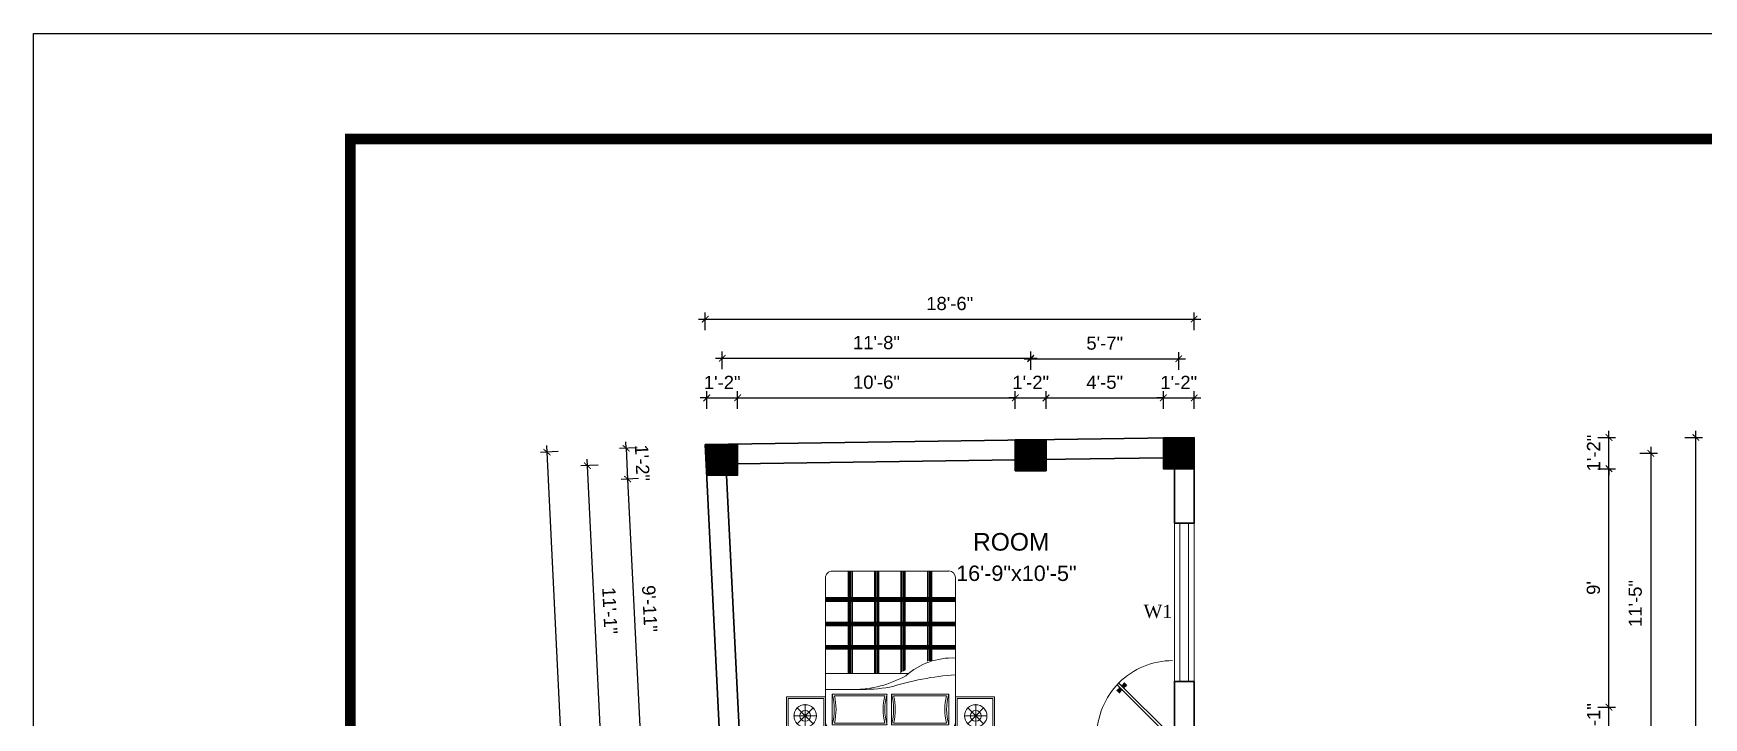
# Model space of a CAD drawing. Header units: inches. Extents: x 135 to 12999, y 9074 to 13214.
# Drawn here: x 2681 to 3440, y 11008 to 11319 of the extents above; entities that cross this region are included whole.
import ezdxf

# ---------------------------------------------------------------- set-up
doc = ezdxf.new("R2010")
doc.units = ezdxf.units.IN
doc.header["$MEASUREMENT"] = 0
for name, color, linetype, lineweight in [('A-FURN', 9, 'Continuous', 5), ('hatch-.09', 8, 'Continuous', 9), ('Label', 7, 'Continuous', 13), ('ns_DIMS', 1, 'Continuous', 0), ('ns_TEXT', 7, 'Continuous', 13), ('PUERTAS', 7, 'Continuous', 9), ('Text', 7, 'Continuous', 13), ('WALL', 12, 'Continuous', 30), ('wall2', 1, 'Continuous', 15), ('windoow', 4, 'Continuous', 5)]:
    doc.layers.add(name, color=color, linetype=linetype, lineweight=lineweight)
doc.layers.add('furniture', color=253, linetype='Continuous')
doc.styles.add('arial 1000', font='arial.ttf')
doc.styles.add('dim', font='arial.ttf', dxfattribs={"height": 7})
doc.styles.get("Standard").update_dxf_attribs({"font": 'arial.ttf'})
doc.dimstyles.new("1-8'", dxfattribs={"dimtxt": 6, "dimasz": 3, "dimexe": 3, "dimexo": 6, "dimgap": 4, "dimtad": 1, "dimdec": 0, "dimzin": 0, "dimdsep": 46, "dimlunit": 4, "dimtxsty": 'arial 1000', "dimblk": 'ARCHTICK', "dimcen": 8, "dimdle": 3, "dimclrt": 7, "dimazin": 0, "dimtfac": 1, "dimtdec": 0, "dimtix": 1, "dimtmove": 2, "dimatfit": 3, "dimfxl": 5, "dimfxlon": 1, "dimarcsym": 0})

# ---------------------------------------------------------------- blocks, each defined once
blk = doc.blocks.new('3ft')
at = {"layer": 'PUERTAS', "color": 2}
for p, q in [((1.01, 2.52), (25.23, 26.74)), ((26.05, 25.92), (1.77, 1.64)), ((21.99, 26.11), (21.98, 26.13)), ((26.05, 25.92), (25.23, 26.74)), ((25.42, 22.68), (25.43, 22.67)), ((0, 2.4), (0, 0)), ((0.72, 2.4), (0, 2.4)), ((1.6, 0), (0, 0)), ((0.72, 1.52), (0.72, 2.44)), ((0.8, 1.52), (0.72, 1.52)), ((0.8, 1.52), (0.8, 2.41)), ((0.8, 1.2), (0.8, 1.52)), ((1.6, 1.2), (0.8, 1.2)), ((1.57, 1.84), (0.94, 2.47)), ((1.63, 1.89), (0.97, 2.55)), ((1.63, 1.89), (1.57, 1.84)), ((1.77, 1.64), (1.57, 1.84)), ((1.6, 0), (1.6, 1.2)), ((34.4, 0), (34.4, 1.2)), ((34.4, 1.2), (35.2, 1.2)), ((34.4, 0), (36, 0)), ((35.2, 1.2), (35.2, 2.4)), ((35.2, 2.4), (36, 2.4)), ((36, 0), (36, 2.4))]:
    blk.add_line(p, q, dxfattribs=at)
at = {"layer": 'PUERTAS', "color": 8}
for p, q in [((22.57, 24.94), (21.65, 25.68)), ((22.63, 24.99), (21.69, 25.75)), ((22.74, 25.1), (21.84, 25.9)), ((22.13, 26.28), (21.98, 26.13)), ((22.88, 25.24), (22.01, 26.06)), ((22.13, 26.28), (22.27, 26.42)), ((22.29, 26.41), (22.27, 26.42)), ((23.16, 25.52), (22.34, 26.39)), ((23.3, 25.66), (22.5, 26.56)), ((23.41, 25.77), (22.65, 26.71)), ((22.69, 24.32), (23.02, 24.83)), ((23.46, 25.83), (22.72, 26.75)), ((22.95, 24.96), (22.84, 25.07)), ((22.98, 24.99), (22.86, 25.1)), ((23.03, 25.04), (22.91, 25.15)), ((22.91, 24.53), (23.1, 24.91)), ((23.11, 25.12), (22.99, 25.23)), ((23.13, 24.76), (23.18, 24.99)), ((23.28, 25.3), (23.17, 25.41)), ((23.36, 25.37), (23.25, 25.49)), ((23.31, 24.94), (23.28, 25.08)), ((23.41, 25.43), (23.3, 25.54)), ((23.46, 25.09), (23.32, 25.13)), ((23.44, 25.45), (23.33, 25.56)), ((23.64, 25.27), (23.41, 25.22)), ((23.87, 25.49), (23.49, 25.3)), ((24.08, 25.71), (23.57, 25.38)), ((23.63, 23.38), (24.14, 23.72)), ((23.84, 23.6), (24.22, 23.79)), ((24.07, 23.82), (24.3, 23.88)), ((24.25, 24), (24.39, 23.97)), ((24.25, 23.26), (24.99, 22.34)), ((24.27, 23.64), (24.38, 23.53)), ((24.3, 23.67), (24.41, 23.56)), ((24.3, 23.32), (25.06, 22.38)), ((24.35, 23.72), (24.46, 23.61)), ((24.4, 24.15), (24.43, 24.01)), ((24.41, 23.43), (25.2, 22.53)), ((24.43, 23.8), (24.54, 23.69)), ((24.58, 24.33), (24.52, 24.1)), ((24.55, 23.57), (25.37, 22.7)), ((24.6, 23.97), (24.72, 23.86)), ((24.8, 24.56), (24.61, 24.18)), ((25.02, 24.77), (24.68, 24.26)), ((24.68, 24.05), (24.79, 23.94)), ((24.73, 24.1), (24.85, 23.99)), ((24.76, 24.13), (24.87, 24.02)), ((24.83, 23.85), (25.7, 23.03)), ((24.97, 23.99), (25.87, 23.2)), ((25.08, 24.1), (26.02, 23.34)), ((25.14, 24.15), (26.06, 23.41)), ((25.58, 22.82), (25.43, 22.67)), ((25.58, 22.82), (25.73, 22.97)), ((25.72, 22.98), (25.73, 22.97)), ((0, 0), (36, 0))]:
    blk.add_line(p, q, dxfattribs=at)
at = {"layer": 'PUERTAS', "color": 1}
for p, q in [((21.67, 25.73), (22.17, 26.23)), ((22.49, 24.95), (21.67, 25.61)), ((21.7, 25.82), (22.14, 26.26)), ((21.73, 25.79), (21.7, 25.82)), ((22.58, 26.7), (22.14, 26.26)), ((22.67, 26.73), (22.17, 26.23)), ((22.61, 26.67), (22.58, 26.7)), ((22.6, 24.96), (23.02, 25.38)), ((22.61, 24.25), (22.92, 24.72)), ((22.62, 24.13), (22.61, 24.14)), ((22.7, 25.07), (22.71, 25.06)), ((23.45, 25.91), (22.79, 26.73)), ((22.82, 25.06), (23.08, 25.32)), ((22.94, 24.95), (22.83, 25.07)), ((22.92, 24.72), (22.92, 24.72)), ((22.93, 24.94), (23.19, 25.21)), ((22.93, 24.84), (22.93, 24.83)), ((23.44, 25.81), (23.02, 25.38)), ((23.34, 25.58), (23.08, 25.32)), ((23.46, 25.47), (23.19, 25.21)), ((23.33, 25.7), (23.34, 25.69)), ((23.45, 25.46), (23.33, 25.57)), ((23.44, 23.31), (23.45, 23.3)), ((23.56, 23.3), (24.03, 23.61)), ((23.57, 25.47), (23.57, 25.47)), ((24.15, 25.79), (23.68, 25.48)), ((23.68, 25.48), (23.68, 25.48)), ((24.03, 23.61), (24.03, 23.62)), ((24.14, 23.62), (24.14, 23.62)), ((24.25, 23.62), (24.51, 23.89)), ((24.27, 25.78), (24.26, 25.79)), ((24.26, 23.29), (24.69, 23.71)), ((24.26, 23.63), (24.37, 23.52)), ((24.26, 23.18), (24.92, 22.37)), ((24.37, 23.52), (24.63, 23.77)), ((24.37, 23.4), (24.37, 23.4)), ((24.78, 24.15), (24.51, 23.89)), ((24.89, 24.03), (24.63, 23.77)), ((25.11, 24.14), (24.69, 23.71)), ((24.77, 24.14), (24.88, 24.03)), ((24.79, 24.38), (24.78, 24.37)), ((24.78, 24.26), (24.78, 24.26)), ((25.1, 24.84), (24.79, 24.38)), ((25, 24.03), (25, 24.03)), ((25.04, 22.36), (25.54, 22.86)), ((25.09, 24.96), (25.1, 24.95)), ((25.13, 22.39), (25.57, 22.83)), ((25.22, 24.14), (26.03, 23.48)), ((26.04, 23.37), (25.54, 22.86)), ((26.01, 23.27), (25.57, 22.83)), ((25.98, 23.3), (26.01, 23.27)), ((25.1, 22.42), (25.13, 22.39))]:
    blk.add_line(p, q, dxfattribs=at)
at = {"layer": 'PUERTAS', "color": 2}
for radius in [0.155, 0.0752]:
    blk.add_circle((0.82, 2.56), radius, dxfattribs=at)
at = {"layer": 'PUERTAS', "color": 8}
blk.add_arc((0.82, 2.56), 34.38, 359.72845, 90.03333, dxfattribs=at)
at = {"layer": 'PUERTAS', "color": 1}
for centre, start, end in [((22.54, 25.01), 231.07637, 315), ((22.67, 24.2), 135, 225), ((22.73, 26.68), 38.92363, 135), ((22.77, 25.12), 225, 315), ((22.99, 24.89), 135, 219.74275), ((22.87, 24.78), 315, 39.74275), ((23.28, 25.63), 315, 45), ((23.39, 25.86), 315, 38.92363), ((23.51, 23.36), 225, 315), ((23.51, 25.41), 50.25725, 135), ((23.62, 25.53), 230.25725, 315), ((24.09, 23.56), 50.25725, 135), ((24.2, 23.68), 230.25725, 315), ((24.2, 25.73), 45, 135), ((24.32, 23.23), 135, 218.92363), ((24.42, 23.46), 135, 225), ((24.84, 24.31), 135, 219.74275), ((24.72, 24.21), 315, 39.74275), ((24.94, 23.98), 45, 135), ((25.04, 24.89), 315, 45), ((25.17, 24.08), 51.07637, 135), ((25.98, 23.42), 315, 51.07637), ((24.98, 22.42), 218.92363, 315)]:
    blk.add_arc(centre, 0.08, start, end, dxfattribs=at)
blk = doc.blocks.new('*U19')
at = {"color": 3}
blk.add_blockref('3ft', (0, 0), dxfattribs=at)
blk = doc.blocks.new('_ArchTick')
at = {"color": 0, "const_width": 0.15}
blk.add_lwpolyline([(-0.5, -0.5), (0.5, 0.5)], dxfattribs=at)
blk = doc.blocks.new('*D550')
at = {"layer": 'Defpoints', "color": 0, "transparency": 16777216}
for p in [(3000.87, 11153.12), (2986.87, 11131.98), (3000.87, 11131.98)]:
    blk.add_point(p, dxfattribs=at)
at = {"layer": 'ns_DIMS', "color": 0, "lineweight": -2, "transparency": 16777216}
for p, q in [((2986.87, 11148.12), (2986.87, 11156.12)), ((3000.87, 11148.12), (3000.87, 11156.12)), ((2986.87, 11153.12), (2983.87, 11153.12)), ((2986.87, 11153.12), (3000.87, 11153.12)), ((3000.87, 11153.12), (3003.87, 11153.12))]:
    blk.add_line(p, q, dxfattribs=at)
at = {"layer": 'ns_DIMS', "color": 0, "lineweight": -2, "transparency": 16777216, "xscale": 3, "yscale": 3, "zscale": 3}
blk.add_blockref('_ArchTick', (2986.87, 11153.12), dxfattribs=at)
at = {"layer": 'ns_DIMS', "color": 0, "lineweight": -2, "transparency": 16777216, "xscale": 3, "yscale": 3, "zscale": 3, "rotation": 180}
blk.add_blockref('_ArchTick', (3000.87, 11153.12), dxfattribs=at)
at = {"layer": 'ns_DIMS', "color": 7, "transparency": 16777216, "insert": (2993.87, 11160.14), "char_height": 6, "attachment_point": 5, "style": 'arial 1000'}
blk.add_mtext('1\'-2"', dxfattribs=at)
blk = doc.blocks.new('*D551')
at = {"layer": 'Defpoints', "color": 0, "transparency": 16777216}
for p in [(3134.07, 11171.16), (3134.07, 11133.98), (2993.87, 11131.98)]:
    blk.add_point(p, dxfattribs=at)
at = {"layer": 'ns_DIMS', "color": 0, "lineweight": -2, "transparency": 16777216}
for p, q in [((2993.87, 11166.16), (2993.87, 11174.16)), ((3134.07, 11166.16), (3134.07, 11174.16)), ((2990.87, 11171.16), (3137.07, 11171.16))]:
    blk.add_line(p, q, dxfattribs=at)
at = {"layer": 'ns_DIMS', "color": 0, "lineweight": -2, "transparency": 16777216, "xscale": 3, "yscale": 3, "zscale": 3, "rotation": 180}
blk.add_blockref('_ArchTick', (2993.87, 11171.16), dxfattribs=at)
at = {"layer": 'ns_DIMS', "color": 0, "lineweight": -2, "transparency": 16777216, "xscale": 3, "yscale": 3, "zscale": 3}
blk.add_blockref('_ArchTick', (3134.07, 11171.16), dxfattribs=at)
at = {"layer": 'ns_DIMS', "color": 7, "transparency": 16777216, "insert": (3063.97, 11178.22), "char_height": 6, "attachment_point": 5, "style": 'arial 1000'}
blk.add_mtext('11\'-8"', dxfattribs=at)
blk = doc.blocks.new('*D552')
at = {"layer": 'Defpoints', "color": 0, "transparency": 16777216}
for p in [(3208.33, 11188.93), (3208.33, 11134.93), (2986.18, 11131.98)]:
    blk.add_point(p, dxfattribs=at)
at = {"layer": 'ns_DIMS', "color": 0, "lineweight": -2, "transparency": 16777216}
for p, q in [((2983.18, 11188.93), (3211.33, 11188.93)), ((2986.18, 11183.93), (2986.18, 11191.93)), ((3208.33, 11183.93), (3208.33, 11191.93))]:
    blk.add_line(p, q, dxfattribs=at)
at = {"layer": 'ns_DIMS', "color": 0, "lineweight": -2, "transparency": 16777216, "xscale": 3, "yscale": 3, "zscale": 3, "rotation": 180}
blk.add_blockref('_ArchTick', (2986.18, 11188.93), dxfattribs=at)
at = {"layer": 'ns_DIMS', "color": 0, "lineweight": -2, "transparency": 16777216, "xscale": 3, "yscale": 3, "zscale": 3}
blk.add_blockref('_ArchTick', (3208.33, 11188.93), dxfattribs=at)
at = {"layer": 'ns_DIMS', "color": 7, "transparency": 16777216, "insert": (3097.26, 11195.99), "char_height": 6, "attachment_point": 5, "style": 'arial 1000'}
blk.add_mtext('18\'-6"', dxfattribs=at)
blk = doc.blocks.new('*D553')
at = {"layer": 'Defpoints', "color": 0, "transparency": 16777216}
for p in [(3127.07, 11153.16), (3127.07, 11133.98), (3000.87, 11131.98)]:
    blk.add_point(p, dxfattribs=at)
at = {"layer": 'ns_DIMS', "color": 0, "lineweight": -2, "transparency": 16777216}
for p, q in [((3000.87, 11148.16), (3000.87, 11156.16)), ((3127.07, 11148.16), (3127.07, 11156.16)), ((2997.87, 11153.16), (3130.07, 11153.16))]:
    blk.add_line(p, q, dxfattribs=at)
at = {"layer": 'ns_DIMS', "color": 0, "lineweight": -2, "transparency": 16777216, "xscale": 3, "yscale": 3, "zscale": 3, "rotation": 180}
blk.add_blockref('_ArchTick', (3000.87, 11153.16), dxfattribs=at)
at = {"layer": 'ns_DIMS', "color": 0, "lineweight": -2, "transparency": 16777216, "xscale": 3, "yscale": 3, "zscale": 3}
blk.add_blockref('_ArchTick', (3127.07, 11153.16), dxfattribs=at)
at = {"layer": 'ns_DIMS', "color": 7, "transparency": 16777216, "insert": (3063.97, 11160.22), "char_height": 6, "attachment_point": 5, "style": 'arial 1000'}
blk.add_mtext('10\'-6"', dxfattribs=at)
blk = doc.blocks.new('*D554')
at = {"layer": 'Defpoints', "color": 0, "transparency": 16777216}
for p in [(3141.07, 11153.16), (3127.07, 11133.98), (3141.07, 11133.98)]:
    blk.add_point(p, dxfattribs=at)
at = {"layer": 'ns_DIMS', "color": 0, "lineweight": -2, "transparency": 16777216}
for p, q in [((3127.07, 11148.16), (3127.07, 11156.16)), ((3141.07, 11148.16), (3141.07, 11156.16)), ((3127.07, 11153.16), (3124.07, 11153.16)), ((3127.07, 11153.16), (3141.07, 11153.16)), ((3141.07, 11153.16), (3144.07, 11153.16))]:
    blk.add_line(p, q, dxfattribs=at)
at = {"layer": 'ns_DIMS', "color": 0, "lineweight": -2, "transparency": 16777216, "xscale": 3, "yscale": 3, "zscale": 3}
blk.add_blockref('_ArchTick', (3127.07, 11153.16), dxfattribs=at)
at = {"layer": 'ns_DIMS', "color": 0, "lineweight": -2, "transparency": 16777216, "xscale": 3, "yscale": 3, "zscale": 3, "rotation": 180}
blk.add_blockref('_ArchTick', (3141.07, 11153.16), dxfattribs=at)
at = {"layer": 'ns_DIMS', "color": 7, "transparency": 16777216, "insert": (3134.07, 11160.17), "char_height": 6, "attachment_point": 5, "style": 'arial 1000'}
blk.add_mtext('1\'-2"', dxfattribs=at)
blk = doc.blocks.new('*D555')
at = {"layer": 'Defpoints', "color": 0, "transparency": 16777216}
for p in [(3194.33, 11153.12), (3141.07, 11133.98), (3194.33, 11135.12)]:
    blk.add_point(p, dxfattribs=at)
at = {"layer": 'ns_DIMS', "color": 0, "lineweight": -2, "transparency": 16777216}
for p, q in [((3141.07, 11148.12), (3141.07, 11156.12)), ((3194.33, 11148.12), (3194.33, 11156.12)), ((3138.07, 11153.12), (3197.33, 11153.12))]:
    blk.add_line(p, q, dxfattribs=at)
at = {"layer": 'ns_DIMS', "color": 0, "lineweight": -2, "transparency": 16777216, "xscale": 3, "yscale": 3, "zscale": 3, "rotation": 180}
blk.add_blockref('_ArchTick', (3141.07, 11153.12), dxfattribs=at)
at = {"layer": 'ns_DIMS', "color": 0, "lineweight": -2, "transparency": 16777216, "xscale": 3, "yscale": 3, "zscale": 3}
blk.add_blockref('_ArchTick', (3194.33, 11153.12), dxfattribs=at)
at = {"layer": 'ns_DIMS', "color": 7, "transparency": 16777216, "insert": (3167.7, 11160.18), "char_height": 6, "attachment_point": 5, "style": 'arial 1000'}
blk.add_mtext('4\'-5"', dxfattribs=at)
blk = doc.blocks.new('*D556')
at = {"layer": 'Defpoints', "color": 0, "transparency": 16777216}
for p in [(3208.33, 11153.12), (3194.33, 11134.93), (3208.33, 11134.93)]:
    blk.add_point(p, dxfattribs=at)
at = {"layer": 'ns_DIMS', "color": 0, "lineweight": -2, "transparency": 16777216}
for p, q in [((3194.33, 11148.12), (3194.33, 11156.12)), ((3208.33, 11148.12), (3208.33, 11156.12)), ((3194.33, 11153.12), (3191.33, 11153.12)), ((3194.33, 11153.12), (3208.33, 11153.12)), ((3208.33, 11153.12), (3211.33, 11153.12))]:
    blk.add_line(p, q, dxfattribs=at)
at = {"layer": 'ns_DIMS', "color": 0, "lineweight": -2, "transparency": 16777216, "xscale": 3, "yscale": 3, "zscale": 3}
blk.add_blockref('_ArchTick', (3194.33, 11153.12), dxfattribs=at)
at = {"layer": 'ns_DIMS', "color": 0, "lineweight": -2, "transparency": 16777216, "xscale": 3, "yscale": 3, "zscale": 3, "rotation": 180}
blk.add_blockref('_ArchTick', (3208.33, 11153.12), dxfattribs=at)
at = {"layer": 'ns_DIMS', "color": 7, "transparency": 16777216, "insert": (3201.33, 11160.14), "char_height": 6, "attachment_point": 5, "style": 'arial 1000'}
blk.add_mtext('1\'-2"', dxfattribs=at)
blk = doc.blocks.new('*D557')
at = {"layer": 'Defpoints', "color": 0, "transparency": 16777216}
for p in [(3201.33, 11170.93), (3134.07, 11133.98), (3201.33, 11134.93)]:
    blk.add_point(p, dxfattribs=at)
at = {"layer": 'ns_DIMS', "color": 0, "lineweight": -2, "transparency": 16777216}
for p, q in [((3134.07, 11165.93), (3134.07, 11173.93)), ((3201.33, 11165.93), (3201.33, 11173.93)), ((3131.07, 11170.93), (3204.33, 11170.93))]:
    blk.add_line(p, q, dxfattribs=at)
at = {"layer": 'ns_DIMS', "color": 0, "lineweight": -2, "transparency": 16777216, "xscale": 3, "yscale": 3, "zscale": 3, "rotation": 180}
blk.add_blockref('_ArchTick', (3134.07, 11170.93), dxfattribs=at)
at = {"layer": 'ns_DIMS', "color": 0, "lineweight": -2, "transparency": 16777216, "xscale": 3, "yscale": 3, "zscale": 3}
blk.add_blockref('_ArchTick', (3201.33, 11170.93), dxfattribs=at)
at = {"layer": 'ns_DIMS', "color": 7, "transparency": 16777216, "insert": (3167.7, 11177.98), "char_height": 6, "attachment_point": 5, "style": 'arial 1000'}
blk.add_mtext('5\'-7"', dxfattribs=at)
blk = doc.blocks.new('*D509')
at = {"layer": 'Defpoints', "color": 0, "transparency": 16777216}
for p in [(3208.33, 11012.48), (3396.83, 11012.48), (3263.78, 10999.48)]:
    blk.add_point(p, dxfattribs=at)
at = {"layer": 'ns_DIMS', "color": 0, "lineweight": -2, "transparency": 16777216}
for p, q in [((3391.83, 11012.48), (3399.83, 11012.48)), ((3396.83, 11012.48), (3396.83, 11015.48)), ((3396.83, 10999.48), (3396.83, 11012.48)), ((3391.83, 10999.48), (3399.83, 10999.48)), ((3396.83, 10999.48), (3396.83, 10996.48))]:
    blk.add_line(p, q, dxfattribs=at)
at = {"layer": 'ns_DIMS', "color": 0, "lineweight": -2, "transparency": 16777216, "xscale": 3, "yscale": 3, "zscale": 3}
for p, rotation in [((3396.83, 11012.48), 270), ((3396.83, 10999.48), 90)]:
    blk.add_blockref('_ArchTick', p, dxfattribs=dict(at, rotation=rotation))
at = {"layer": 'ns_DIMS', "color": 7, "transparency": 16777216, "insert": (3389.82, 11005.98), "char_height": 6, "attachment_point": 5, "rotation": 90, "style": 'arial 1000'}
blk.add_mtext('1\'-1"', dxfattribs=at)
blk = doc.blocks.new('*D510')
at = {"layer": 'Defpoints', "color": 0, "transparency": 16777216}
for p in [(3208.33, 11120.93), (3396.83, 11120.93), (3208.33, 11012.48)]:
    blk.add_point(p, dxfattribs=at)
at = {"layer": 'ns_DIMS', "color": 0, "lineweight": -2, "transparency": 16777216}
for p, q in [((3391.83, 11120.93), (3399.83, 11120.93)), ((3396.83, 11009.48), (3396.83, 11123.93)), ((3391.83, 11012.48), (3399.83, 11012.48))]:
    blk.add_line(p, q, dxfattribs=at)
at = {"layer": 'ns_DIMS', "color": 0, "lineweight": -2, "transparency": 16777216, "xscale": 3, "yscale": 3, "zscale": 3}
for p, rotation in [((3396.83, 11120.93), 90), ((3396.83, 11012.48), 270)]:
    blk.add_blockref('_ArchTick', p, dxfattribs=dict(at, rotation=rotation))
at = {"layer": 'ns_DIMS', "color": 7, "transparency": 16777216, "insert": (3389.77, 11066.7), "char_height": 6, "attachment_point": 5, "rotation": 90, "style": 'arial 1000'}
blk.add_mtext("9'", dxfattribs=at)
blk = doc.blocks.new('*D511')
at = {"layer": 'Defpoints', "color": 0, "transparency": 16777216}
for p in [(3208.33, 11135.12), (3396.83, 11135.12), (3208.33, 11120.93)]:
    blk.add_point(p, dxfattribs=at)
at = {"layer": 'ns_DIMS', "color": 0, "lineweight": -2, "transparency": 16777216}
for p, q in [((3391.83, 11135.12), (3399.83, 11135.12)), ((3396.83, 11135.12), (3396.83, 11138.12)), ((3396.83, 11120.93), (3396.83, 11135.12)), ((3391.83, 11120.93), (3399.83, 11120.93)), ((3396.83, 11120.93), (3396.83, 11117.93))]:
    blk.add_line(p, q, dxfattribs=at)
at = {"layer": 'ns_DIMS', "color": 0, "lineweight": -2, "transparency": 16777216, "xscale": 3, "yscale": 3, "zscale": 3}
for p, rotation in [((3396.83, 11135.12), 270), ((3396.83, 11120.93), 90)]:
    blk.add_blockref('_ArchTick', p, dxfattribs=dict(at, rotation=rotation))
at = {"layer": 'ns_DIMS', "color": 7, "transparency": 16777216, "insert": (3389.82, 11128.03), "char_height": 6, "attachment_point": 5, "rotation": 90, "style": 'arial 1000'}
blk.add_mtext('1\'-2"', dxfattribs=at)
blk = doc.blocks.new('*D512')
at = {"layer": 'Defpoints', "color": 0, "transparency": 16777216}
for p in [(3208.33, 11127.93), (3263.78, 10991.34), (3415.85, 10991.34)]:
    blk.add_point(p, dxfattribs=at)
at = {"layer": 'ns_DIMS', "color": 0, "lineweight": -2, "transparency": 16777216}
for p, q in [((3410.85, 11127.93), (3418.85, 11127.93)), ((3415.85, 11130.93), (3415.85, 10988.34)), ((3410.85, 10991.34), (3418.85, 10991.34))]:
    blk.add_line(p, q, dxfattribs=at)
at = {"layer": 'ns_DIMS', "color": 0, "lineweight": -2, "transparency": 16777216, "xscale": 3, "yscale": 3, "zscale": 3}
for p, rotation in [((3415.85, 11127.93), 90), ((3415.85, 10991.34), 270)]:
    blk.add_blockref('_ArchTick', p, dxfattribs=dict(at, rotation=rotation))
at = {"layer": 'ns_DIMS', "color": 7, "transparency": 16777216, "insert": (3408.78, 11059.63), "char_height": 6, "attachment_point": 5, "rotation": 90, "style": 'arial 1000'}
blk.add_mtext('11\'-5"', dxfattribs=at)
blk = doc.blocks.new('*D437')
at = {"layer": 'Defpoints', "color": 0, "transparency": 16777216}
for p in [(3208.33, 11135.12), (3436.29, 11135.12), (3316.93, 10726.48)]:
    blk.add_point(p, dxfattribs=at)
at = {"layer": 'ns_DIMS', "color": 0, "lineweight": -2, "transparency": 16777216}
for p, q in [((3431.29, 11135.12), (3439.29, 11135.12)), ((3436.29, 10723.48), (3436.29, 11138.12)), ((3431.29, 10726.48), (3439.29, 10726.48))]:
    blk.add_line(p, q, dxfattribs=at)
at = {"layer": 'ns_DIMS', "color": 0, "lineweight": -2, "transparency": 16777216, "xscale": 3, "yscale": 3, "zscale": 3}
for p, rotation in [((3436.29, 11135.12), 90), ((3436.29, 10726.48), 270)]:
    blk.add_blockref('_ArchTick', p, dxfattribs=dict(at, rotation=rotation))
at = {"layer": 'ns_DIMS', "color": 7, "transparency": 16777216, "insert": (3429.22, 10930.8), "char_height": 6, "attachment_point": 5, "rotation": 90, "style": 'arial 1000'}
blk.add_mtext('34\'-1"', dxfattribs=at)
blk = doc.blocks.new('*D478')
at = {"layer": 'Defpoints', "color": 0, "transparency": 16777216}
for p in [(2986.18, 11131.98), (2950.92, 11116.21), (2986.87, 11117.98)]:
    blk.add_point(p, dxfattribs=at)
at = {"layer": 'ns_DIMS', "color": 0, "lineweight": -2, "transparency": 16777216}
for p, q in [((2955.22, 11130.46), (2947.23, 11130.07)), ((2950.23, 11130.21), (2950.08, 11133.21)), ((2950.23, 11130.21), (2950.92, 11116.21)), ((2955.91, 11116.46), (2947.92, 11116.07)), ((2950.92, 11116.21), (2951.07, 11113.22))]:
    blk.add_line(p, q, dxfattribs=at)
at = {"layer": 'ns_DIMS', "color": 0, "lineweight": -2, "transparency": 16777216, "xscale": 3, "yscale": 3, "zscale": 3}
for p, rotation in [((2950.23, 11130.21), 272.820296018638), ((2950.92, 11116.21), 92.82029601863802)]:
    blk.add_blockref('_ArchTick', p, dxfattribs=dict(at, rotation=rotation))
at = {"layer": 'ns_DIMS', "color": 7, "transparency": 16777216, "insert": (2957.58, 11123.56), "char_height": 6, "attachment_point": 5, "rotation": 272.8203, "style": 'arial 1000'}
blk.add_mtext('1\'-2"', dxfattribs=at)
blk = doc.blocks.new('*D479')
at = {"layer": 'Defpoints', "color": 0, "transparency": 16777216}
for p in [(2986.87, 11117.98), (2956.76, 10997.67), (2993.4, 10999.48)]:
    blk.add_point(p, dxfattribs=at)
at = {"layer": 'ns_DIMS', "color": 0, "lineweight": -2, "transparency": 16777216}
for p, q in [((2950.77, 11119.21), (2956.91, 10994.67)), ((2955.91, 11116.46), (2947.92, 11116.07)), ((2961.75, 10997.92), (2953.76, 10997.52))]:
    blk.add_line(p, q, dxfattribs=at)
at = {"layer": 'ns_DIMS', "color": 0, "lineweight": -2, "transparency": 16777216, "xscale": 3, "yscale": 3, "zscale": 3}
for p, rotation in [((2950.92, 11116.21), 92.82029601864413), ((2956.76, 10997.67), 272.8202960186442)]:
    blk.add_blockref('_ArchTick', p, dxfattribs=dict(at, rotation=rotation))
at = {"layer": 'ns_DIMS', "color": 7, "transparency": 16777216, "insert": (2960.89, 11057.29), "char_height": 6, "attachment_point": 5, "rotation": 272.8203, "style": 'arial 1000'}
blk.add_mtext('9\'-11"', dxfattribs=at)
blk = doc.blocks.new('*D487')
at = {"layer": 'Defpoints', "color": 0, "transparency": 16777216}
for p in [(2914.27, 11128.44), (2986.18, 11131.98), (3006.16, 10726.48)]:
    blk.add_point(p, dxfattribs=at)
at = {"layer": 'ns_DIMS', "color": 0, "lineweight": -2, "transparency": 16777216}
for p, q in [((2919.27, 11128.69), (2911.28, 11128.29)), ((2934.4, 10719.94), (2914.12, 11131.44)), ((2939.24, 10723.18), (2931.25, 10722.79))]:
    blk.add_line(p, q, dxfattribs=at)
at = {"layer": 'ns_DIMS', "color": 0, "lineweight": -2, "transparency": 16777216, "xscale": 3, "yscale": 3, "zscale": 3}
for p, rotation in [((2914.27, 11128.44), 92.82029601863792), ((2934.25, 10722.93), 272.8202960186379)]:
    blk.add_blockref('_ArchTick', p, dxfattribs=dict(at, rotation=rotation))
at = {"layer": 'ns_DIMS', "color": 7, "transparency": 16777216, "insert": (2931.32, 10926.04), "char_height": 6, "attachment_point": 5, "rotation": 272.8203, "style": 'arial 1000'}
blk.add_mtext('33\'-10"', dxfattribs=at)
blk = doc.blocks.new('*D489')
at = {"layer": 'Defpoints', "color": 0, "transparency": 16777216}
for p in [(2932.6, 11122.31), (2986.87, 11124.98), (2993.4, 10992.48)]:
    blk.add_point(p, dxfattribs=at)
at = {"layer": 'ns_DIMS', "color": 0, "lineweight": -2, "transparency": 16777216}
for p, q in [((2937.59, 11122.56), (2929.6, 11122.16)), ((2939.27, 10986.81), (2932.45, 11125.31)), ((2944.12, 10990.05), (2936.13, 10989.65))]:
    blk.add_line(p, q, dxfattribs=at)
at = {"layer": 'ns_DIMS', "color": 0, "lineweight": -2, "transparency": 16777216, "xscale": 3, "yscale": 3, "zscale": 3}
for p, rotation in [((2932.6, 11122.31), 92.82029601864413), ((2939.12, 10989.8), 272.8202960186442)]:
    blk.add_blockref('_ArchTick', p, dxfattribs=dict(at, rotation=rotation))
at = {"layer": 'ns_DIMS', "color": 7, "transparency": 16777216, "insert": (2942.86, 11056.4), "char_height": 6, "attachment_point": 5, "rotation": 272.8203, "style": 'arial 1000'}
blk.add_mtext('11\'-1"', dxfattribs=at)
blk = doc.blocks.new('A$C3AED30AC')
at = {"layer": 'A-FURN', "color": 147, "linetype": 'ByBlock'}
for p, q in [((0, 1532), (0, 1982)), ((0, 1982), (450, 1982)), ((450, 1982), (1950, 1982)), ((450, 1982), (450, 1532)), ((450, 1906), (450, 1982)), ((1950, 1982), (1950, 1532)), ((2400, 1982), (1950, 1982)), ((2400, 1532), (2400, 1982)), ((450, 1906), (1950, 1906)), ((450, 155), (450, 1830)), ((1950, 1830), (1950, 159)), ((450, 1532), (0, 1532)), ((1950, 1532), (2400, 1532)), ((1870, 79), (526, 79))]:
    blk.add_line(p, q, dxfattribs=at)
at = {"layer": 'A-FURN', "color": 8}
for p, q in [((20, 1552), (20, 1962)), ((20, 1962), (430, 1962)), ((430, 1962), (430, 1552)), ((1970, 1962), (1970, 1552)), ((2380, 1962), (1970, 1962)), ((2380, 1552), (2380, 1962)), ((430, 1552), (20, 1552)), ((1970, 1552), (2380, 1552))]:
    blk.add_line(p, q, dxfattribs=at)
at = {"layer": 'A-FURN', "color": 5, "linetype": 'ByBlock'}
for p, q in [((216, 1752), (82, 1752)), ((216, 1752), (121, 1847)), ((216, 1752), (121, 1657)), ((216, 1752), (216, 1887)), ((216, 1752), (311, 1847)), ((216, 1752), (216, 1752)), ((216, 1752), (216, 1752)), ((216, 1752), (216, 1752)), ((216, 1752), (350, 1752)), ((216, 1752), (216, 1618)), ((216, 1752), (311, 1657)), ((526, 1855), (526, 1500)), ((1189, 1855), (526, 1855)), ((1189, 1500), (1189, 1855)), ((1873, 1855), (1240, 1855)), ((1240, 1855), (1240, 1500)), ((1873, 1500), (1873, 1855)), ((2184, 1752), (2049, 1752)), ((2184, 1752), (2089, 1847)), ((2184, 1752), (2089, 1657)), ((2184, 1752), (2184, 1887)), ((2184, 1752), (2279, 1847)), ((2184, 1752), (2318, 1752)), ((2184, 1752), (2184, 1752)), ((2184, 1752), (2184, 1752)), ((2184, 1752), (2184, 1752)), ((2184, 1752), (2279, 1657)), ((2184, 1752), (2184, 1618)), ((526, 1500), (1189, 1500)), ((1240, 1500), (1873, 1500)), ((1574, 1449), (1950, 1449)), ((996, 1264), (1950, 1264))]:
    blk.add_line(p, q, dxfattribs=at)
at = {"layer": 'A-FURN', "color": 9}
for p, q in [((1163, 1835), (552, 1835)), ((1847, 1835), (1266, 1835)), ((552, 1520), (1163, 1520)), ((1266, 1520), (1847, 1520))]:
    blk.add_line(p, q, dxfattribs=at)
at = {"layer": 'A-FURN', "color": 8, "linetype": 'Continuous'}
for p, q in [((1030, 1223), (1030, 79)), ((1042, 1230), (1042, 79)), ((1054, 1237), (1054, 79)), ((1067, 1245), (1067, 79)), ((1079, 1253), (1079, 79)), ((1335, 1264), (1335, 79)), ((1347, 1264), (1347, 79)), ((1359, 1264), (1359, 79)), ((1372, 1264), (1372, 79)), ((1384, 1264), (1384, 79)), ((1640, 1264), (1640, 79)), ((1652, 1264), (1652, 79)), ((1664, 1264), (1664, 79)), ((1677, 1264), (1677, 79)), ((1689, 1264), (1689, 79)), ((450, 983), (1950, 983)), ((450, 971), (1950, 971)), ((722, 1115), (722, 79)), ((734, 1115), (734, 79)), ((746, 1115), (746, 79)), ((759, 1117), (759, 79)), ((771, 1120), (771, 79)), ((450, 959), (1950, 959)), ((450, 950), (1950, 950)), ((450, 938), (1950, 938)), ((450, 713), (1950, 713)), ((450, 701), (1950, 701)), ((450, 689), (1950, 689)), ((450, 680), (1950, 680)), ((450, 668), (1950, 668)), ((450, 431), (1950, 431)), ((450, 419), (1950, 419)), ((450, 407), (1950, 407)), ((450, 398), (1950, 398)), ((450, 386), (1950, 386))]:
    blk.add_line(p, q, dxfattribs=at)
at = {"layer": 'A-FURN', "color": 5, "linetype": 'ByBlock'}
for centre, radius in [((216, 1752), 129), ((216, 1752), 62.8), ((2184, 1752), 129), ((2184, 1752), 62.8)]:
    blk.add_circle(centre, radius, dxfattribs=at)
at = {"layer": 'A-FURN', "color": 147, "linetype": 'ByBlock'}
for centre, radius, start, end in [((526, 1830), 76.2, 90, 180), ((1873, 1830), 76.2, 0, 90), ((526, 155), 76.2, 180, 270), ((1870, 159), 80, 270, 0)]:
    blk.add_arc(centre, radius, start, end, dxfattribs=at)
at = {"layer": 'A-FURN', "color": 5, "linetype": 'ByBlock'}
for centre, radius, start, end in [((-83, 1677), 635, 343.7398, 16.2602), ((1799, 1677), 635, 163.7398, 196.2602), ((630, 1677), 635, 343.7398, 16.2602), ((2483, 1677), 635, 163.7398, 196.2602), ((194, 4689), 3422, 274.2889, 287.25), ((1639, 177), 1271, 90.3564, 119.0389), ((1573, -870), 2319, 89.9801, 99.0312), ((485, 1886), 803, 267.4969, 311.9132)]:
    blk.add_arc(centre, radius, start, end, dxfattribs=at)
at = {"layer": 'A-FURN', "color": 9}
for centre, start, end in [((-83, 1677), 346.0594, 13.9406), ((1799, 1677), 166.0594, 193.9406), ((630, 1677), 346.0594, 13.9406), ((2483, 1677), 166.0594, 193.9406)]:
    blk.add_arc(centre, 655, start, end, dxfattribs=at)

msp = doc.modelspace()

# ---------------------------------------------------------------- hatches: boundary and pattern name
at = {"layer": 'hatch-.09'}
h = msp.add_hatch(dxfattribs=at)
h.set_pattern_fill('ANSI31', color=256)
h.set_pattern_definition([(45, (-12305.32065, 10843.83681), (-0.0883883476, 0.0883883476), [])])
h.paths.add_polyline_path([(3141.07, 11133.98), (3127.07, 11133.98), (3127.07, 11119.98), (3141.07, 11119.98)])
h = msp.add_hatch(dxfattribs=at)
h.set_pattern_fill('ANSI31', color=256)
h.set_pattern_definition([(45, (-12238.06175, 10844.78754), (-0.0883883476, 0.0883883476), [])])
h.paths.add_polyline_path([(3208.33, 11134.93), (3194.33, 11134.93), (3194.33, 11120.93), (3208.33, 11120.93)])
h = msp.add_hatch(dxfattribs=at)
h.set_pattern_fill('ANSI31', color=256)
h.set_pattern_definition([(45, (-12445.51486, 10841.84537), (-0.0883883476, 0.0883883476), [])])
h.paths.add_polyline_path([(3000.87, 11131.98), (2986.87, 11131.98), (2986.87, 11117.98), (3000.87, 11117.98)])

# ---------------------------------------------------------------- linework, layer by layer
msp.add_lwpolyline([(2680.9, 9073.79), (2680.9, 11318.83), (5855.7, 11318.83), (5855.7, 9073.79)], close=True)
at = {"const_width": 4.8}
msp.add_lwpolyline([(5807.7, 9121.79), (5807.7, 11270.83), (2824.9, 11270.83), (2824.9, 9121.79)], close=True, dxfattribs=at)
at = {"layer": 'WALL'}
for p, q in [((2986.18, 11131.98), (3208.33, 11135.12)), ((3208.33, 11135.12), (2986.18, 11131.98)), ((3208.33, 11135.12), (3208.33, 11120.93)), ((3006.16, 10726.48), (2986.18, 11131.98)), ((3194.33, 11125.93), (3138.82, 11125.14)), ((3208.33, 11096.2), (3208.33, 11131.7)), ((3127.07, 11124.98), (3000.87, 11123.19)), ((3199.33, 11096.2), (3199.33, 11120.93)), ((3001.72, 10999.48), (2995.89, 11117.98)), ((3199.33, 11096.2), (3208.33, 11096.2))]:
    msp.add_line(p, q, dxfattribs=at)
for points in [[(3127.07, 11133.98), (3141.07, 11133.98), (3141.07, 11119.98), (3127.07, 11119.98)], [(3194.33, 11134.93), (3208.33, 11134.93), (3208.33, 11120.93), (3194.33, 11120.93)], [(2986.87, 11131.98), (3000.87, 11131.98), (3000.87, 11117.98), (2986.87, 11117.98)]]:
    msp.add_lwpolyline(points, close=True, dxfattribs=at)
msp.add_lwpolyline([(3208.33, 10994.43), (3199.33, 10994.43), (3199.33, 11024.2), (3208.33, 11024.2), (3208.33, 10999.48)], dxfattribs=at)
at = {"layer": 'wall2'}
for p, q in [((3199.33, 11096.2), (3199.33, 11024.2)), ((3208.33, 11096.2), (3208.33, 11024.2)), ((3199.33, 11024.2), (3208.33, 11024.2))]:
    msp.add_line(p, q, dxfattribs=at)
at = {"layer": 'windoow'}
for p, q in [((3201.83, 11024.2), (3201.83, 11096.2)), ((3205.83, 11024.2), (3205.83, 11096.2))]:
    msp.add_line(p, q, dxfattribs=at)

# ---------------------------------------------------------------- block references
at = {"layer": 'furniture', "xscale": 0.03937007859349251, "yscale": 0.03937007859349251, "zscale": 0.03937007859349251, "rotation": 180}
msp.add_blockref('A$C3AED30AC', (3117.58, 11077.52), dxfattribs=at)
at = {"layer": 'WALL', "xscale": -1}
msp.add_blockref('*U19', (3199.33, 10996.75), dxfattribs=at)

# ---------------------------------------------------------------- texts
at = {"layer": 'Label', "color": 5, "linetype": 'ByBlock', "insert": (3125.21, 11091.68), "char_height": 8, "width": 88.4068, "attachment_point": 2, "style": 'dim'}
msp.add_mtext('ROOM', dxfattribs=at)
at = {"layer": 'ns_TEXT', "insert": (3180.25, 11059.07), "char_height": 6, "attachment_point": 1}
msp.add_mtext_dynamic_manual_height_columns('\\pi5.07336;{\\fTimes New Roman|b0|i0|c0|p18;W1}', width=21.7401, gutter_width=72, heights=[4.46], dxfattribs=at)
at = {"layer": 'Text', "insert": (3127.56, 11076.88), "char_height": 7, "width": 440.957, "attachment_point": 2}
msp.add_mtext('16\'-9"x10\'-5"', dxfattribs=at)

# ---------------------------------------------------------------- dimensions: what is measured, and where the dimension line sits
at = {"layer": 'ns_DIMS'}
for base, p1, p2, picture, middle in [((3208.33, 11188.93), (2986.18, 11131.98), (3208.33, 11134.93), '*D552', (3097.26, 11195.99)), ((3134.07, 11171.16), (2993.87, 11131.98), (3134.07, 11133.98), '*D551', (3063.97, 11178.22)), ((3201.33, 11170.93), (3134.07, 11133.98), (3201.33, 11134.93), '*D557', (3167.7, 11177.98)), ((3000.87, 11153.12), (2986.87, 11131.98), (3000.87, 11131.98), '*D550', (2993.87, 11160.14)), ((3127.07, 11153.16), (3000.87, 11131.98), (3127.07, 11133.98), '*D553', (3063.97, 11160.22)), ((3141.07, 11153.16), (3127.07, 11133.98), (3141.07, 11133.98), '*D554', (3134.07, 11160.17)), ((3194.33, 11153.12), (3141.07, 11133.98), (3194.33, 11135.12), '*D555', (3167.7, 11160.18)), ((3208.33, 11153.12), (3194.33, 11134.93), (3208.33, 11134.93), '*D556', (3201.33, 11160.14))]:
    dim = msp.add_linear_dim(base=base, p1=p1, p2=p2, dimstyle="1-8'", dxfattribs=at)
    dim.commit()
    dim.dimension.update_dxf_attribs({"geometry": picture, "text_midpoint": middle})
for base, p1, p2, angle, picture, middle in [((3396.83, 11135.12), (3208.33, 11120.93), (3208.33, 11135.12), 90, '*D511', (3389.82, 11128.03)), ((3436.29, 11135.12), (3316.93, 10726.48), (3208.33, 11135.12), 90, '*D437', (3429.22, 10930.8)), ((3415.85, 10991.34), (3208.33, 11127.93), (3263.78, 10991.34), 90, '*D512', (3408.78, 11059.63)), ((2932.6, 11122.31), (2993.4, 10992.48), (2986.87, 11124.98), 272.8203, '*D489', (2942.86, 11056.4)), ((2956.76, 10997.67), (2986.87, 11117.98), (2993.4, 10999.48), 92.8203, '*D479', (2960.89, 11057.29)), ((3396.83, 11120.93), (3208.33, 11012.48), (3208.33, 11120.93), 90, '*D510', (3389.77, 11066.7)), ((3396.83, 11012.48), (3263.78, 10999.48), (3208.33, 11012.48), 90, '*D509', (3389.82, 11005.98))]:
    dim = msp.add_linear_dim(base=base, p1=p1, p2=p2, angle=angle, dimstyle="1-8'", dxfattribs=at)
    dim.commit()
    dim.dimension.update_dxf_attribs({"geometry": picture, "text_midpoint": middle})
for p1, p2, distance, picture, middle in [((3006.16, 10726.48), (2986.18, 11131.98), 72, '*D487', (2931.32, 10926.04)), ((2986.18, 11131.98), (2986.87, 11117.98), -36, '*D478', (2957.58, 11123.56))]:
    dim = msp.add_aligned_dim(p1=p1, p2=p2, distance=distance, dimstyle="1-8'", dxfattribs=at)
    dim.commit()
    dim.dimension.update_dxf_attribs({"geometry": picture, "text_midpoint": middle})

doc.saveas('drawing.dxf')
